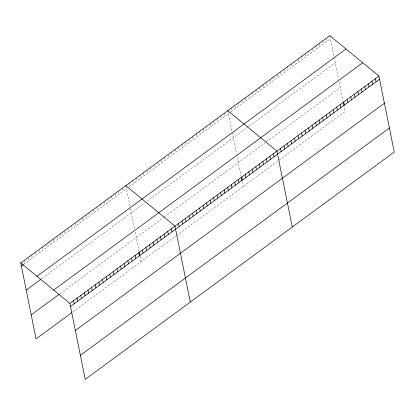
<?xml version="1.0" encoding="UTF-8"?>
<svg xmlns="http://www.w3.org/2000/svg" width="415" height="415" viewBox="0 0 415 415"><rect width="100%" height="100%" fill="white"/><g stroke="black" fill="none" stroke-linecap="round" stroke-linejoin="round"><path stroke-width="0.31" stroke-dasharray="2.08 1.56" d="M23.961 264.137L126.44 188.752M128.956 186.9L230.434 112.252M230.932 111.884L330.402 38.714M41.749 278.667L144.856 202.821M146.863 201.342L335.253 62.758M60.201 293.54L163.411 217.616M164.418 216.879L265.393 142.599M266.399 141.857L340.248 87.534M72.812 311.878L175.799 236.119M176.302 235.751L278.278 160.73M278.781 160.361L345.093 111.583L344.004 106.173M329.904 36.25L334.039 56.751M334.158 57.348L338.583 79.275M339.138 82.03L343.034 101.364M326.263 38.222L326.885 41.303M322.751 40.805L323.368 43.886M319.234 43.393L319.851 46.475M315.716 45.982L316.334 49.063M312.199 48.565L312.822 51.647M308.682 51.154L309.305 54.235M305.165 53.742L305.788 56.824M301.648 56.326L302.27 59.407M298.131 58.914L298.753 61.996M294.614 61.503L295.236 64.584M291.097 64.086L291.719 67.168M287.585 66.675L288.202 69.756M284.068 69.264L284.685 72.345M280.55 71.847L281.173 74.928M277.033 74.435L277.656 77.517M273.516 77.024L274.139 80.105M269.999 79.607L270.621 82.689M266.482 82.196L267.104 85.277M262.965 84.785L263.587 87.866M259.448 87.368L260.07 90.449M255.936 89.956L256.553 93.038M252.419 92.545L253.036 95.626M248.901 95.128L249.524 98.21M245.384 97.717L246.007 100.798M241.867 100.306L242.49 103.387M238.35 102.889L238.973 105.97M234.833 105.477L235.455 108.559M231.316 108.066L231.938 111.147M227.799 110.649L232.058 131.768M232.182 132.369L236.602 154.297M237.157 157.046L241.053 176.38M242.147 181.791L243.117 186.6M224.287 113.238L224.904 116.319M220.77 115.827L221.387 118.908M217.253 118.41L217.875 121.491M213.735 120.998L214.358 124.08M210.218 123.587L210.841 126.668M206.701 126.17L207.324 129.252M203.184 128.759L203.807 131.84M199.667 131.347L200.289 134.429M196.15 133.931L196.772 137.012M192.638 136.519L193.255 139.601M189.121 139.108L189.738 142.189M185.604 141.691L186.226 144.773M182.086 144.28L182.709 147.361M178.569 146.869L179.192 149.95M175.052 149.452L175.675 152.533M171.535 152.04L172.158 155.122M168.018 154.629L168.64 157.71M164.501 157.212L165.123 160.294M160.984 159.801L161.606 162.882M157.472 162.39L158.089 165.471M153.955 164.973L154.572 168.054M150.438 167.561L151.06 170.643M146.92 170.15L147.543 173.231M143.403 172.733L144.026 175.815M139.886 175.322L140.509 178.403M136.369 177.911L136.992 180.992M132.852 180.494L133.474 183.575M129.335 183.082L129.957 186.164M125.947 186.283L130.077 206.784M130.44 208.589L134.621 229.313M135.176 232.068L139.072 251.397M140.042 256.205L141.136 261.616M122.197 188.332L122.819 191.414M118.576 190.999L119.193 194.08M114.95 193.665L115.572 196.746M111.329 196.331L111.951 199.413M107.703 198.993L108.325 202.074M104.082 201.659L104.705 204.74M100.461 204.325L101.078 207.407M96.835 206.992L97.458 210.073M93.214 209.653L93.832 212.739M89.588 212.319L90.211 215.401M85.967 214.986L86.59 218.067M82.341 217.652L82.964 220.733M78.72 220.318L79.343 223.4M75.099 222.98L75.717 226.061M71.473 225.646L72.096 228.727M67.853 228.312L68.47 231.394M64.226 230.979L64.849 234.06M60.606 233.64L61.228 236.721M56.98 236.306L57.602 239.388M53.359 238.973L53.981 242.054M49.733 241.639L50.355 244.72M46.112 244.305L46.734 247.387M42.491 246.967L43.108 250.048M38.865 249.633L39.487 252.714M35.244 252.299L35.866 255.381M31.618 254.966L32.24 258.047M27.997 257.627L28.619 260.708M24.371 260.293L24.993 263.375"/><path stroke-width="0.62" d="M20.75 262.96L329.78 35.633L378.937 76.09L394.25 152.04L85.22 379.367L69.907 303.417L20.75 262.96L36.063 338.91L71.779 312.635M21.373 266.041L23.442 264.516M36.971 276.312L346.001 48.986M26.218 290.085L40.712 279.425M53.685 290.064L362.715 62.738M31.213 314.861L59.163 294.302M69.907 303.417L378.937 76.09M70.524 306.498L379.559 79.172M75.374 330.548L384.404 103.221M80.37 355.323L389.4 127.996M227.799 110.649L276.955 151.107L292.269 227.057M125.823 185.671L174.974 226.128L190.288 302.079M375.419 78.679L376.042 81.76M371.902 81.262L372.525 84.344M368.385 83.851L369.008 86.932M364.868 86.439L365.49 89.521M361.351 89.023L361.973 92.104M357.839 91.611L358.456 94.693M354.322 94.2L354.939 97.281M350.805 96.783L351.427 99.865M347.288 99.372L347.91 102.453M343.77 101.96L344.393 105.042M343.278 102.567L343.885 105.571M340.253 104.544L340.876 107.625M336.736 107.132L337.359 110.214M333.219 109.721L333.842 112.802M329.702 112.304L330.324 115.386M326.19 114.893L326.807 117.974M322.673 117.481L323.29 120.563M319.156 120.065L319.778 123.146M315.639 122.653L316.261 125.735M312.122 125.242L312.744 128.323M308.604 127.825L309.227 130.907M305.087 130.414L305.71 133.495M301.57 133.002L302.193 136.084M298.053 135.586L298.675 138.667M294.536 138.174L295.158 141.256M291.024 140.763L291.641 143.844M287.507 143.346L288.124 146.428M283.99 145.935L284.612 149.016M280.473 148.523L281.095 151.605M273.438 153.695L274.061 156.777M269.921 156.284L270.544 159.365M266.404 158.867L267.027 161.949M262.887 161.456L263.509 164.537M259.375 164.044L259.992 167.126M255.858 166.628L256.475 169.709M252.341 169.216L252.963 172.298M248.824 171.805L249.446 174.886M245.307 174.388L245.929 177.47M241.789 176.977L242.412 180.058M241.297 177.584L241.904 180.587M238.272 179.565L238.895 182.647M234.755 182.149L235.378 185.23M231.238 184.737L231.861 187.819M227.726 187.326L228.343 190.407M224.209 189.909L224.826 192.991M220.692 192.498L221.314 195.579M217.175 195.086L217.797 198.168M213.658 197.67L214.28 200.751M210.14 200.258L210.763 203.34M206.623 202.847L207.246 205.928M203.106 205.43L203.729 208.512M199.589 208.019L200.212 211.1M196.077 210.607L196.694 213.689M192.56 213.191L193.177 216.272M189.043 215.779L189.665 218.861M185.526 218.368L186.148 221.449M182.009 220.951L182.631 224.033M178.492 223.54L179.114 226.621M171.354 228.79L171.976 231.871M167.727 231.456L168.35 234.537M164.107 234.122L164.729 237.204M160.481 236.789L161.103 239.87M156.86 239.455L157.482 242.536M153.239 242.116L153.856 245.198M149.613 244.783L150.235 247.864M145.992 247.449L146.609 250.53M142.366 250.115L142.988 253.197M139.316 252.6L139.922 255.604M138.745 252.776L139.367 255.858M135.119 255.443L135.741 258.524M131.498 258.109L132.12 261.191M127.877 260.776L128.494 263.857M124.251 263.442L124.874 266.523M120.63 266.103L121.247 269.185M117.004 268.77L117.627 271.851M113.383 271.436L114.006 274.517M109.757 274.102L110.38 277.184M106.136 276.764L106.759 279.845M102.515 279.43L103.133 282.511M98.889 282.096L99.512 285.178M95.268 284.763L95.886 287.844M91.642 287.429L92.265 290.51M88.022 290.09L88.644 293.172M84.395 292.757L85.018 295.838M80.775 295.423L81.397 298.504M77.149 298.089L77.771 301.171M73.528 300.751L74.15 303.832"/></g></svg>
